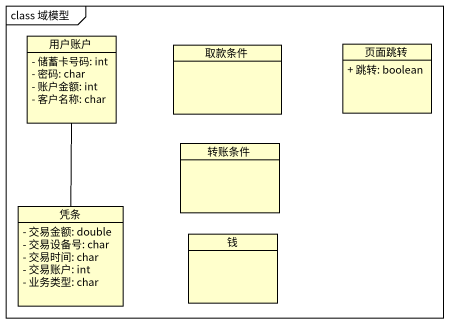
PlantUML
@startuml
mainframe class 域模型
hide circle
hide empty members
skinparam classAttributeIconSize 0
class 用户账户 {
  - 储蓄卡号码: int
  - 密码: char
  - 账户金额: int
  - 客户名称: char
}
class 取款条件
class 页面跳转 {
  + 跳转: boolean
}
class 转账条件
class 凭条 {
  - 交易金额: double
  - 交易设备号: char
  - 交易时间: char
  - 交易账户: int
  - 业务类型: char
}
class 钱
用户账户 -- 凭条
@enduml
